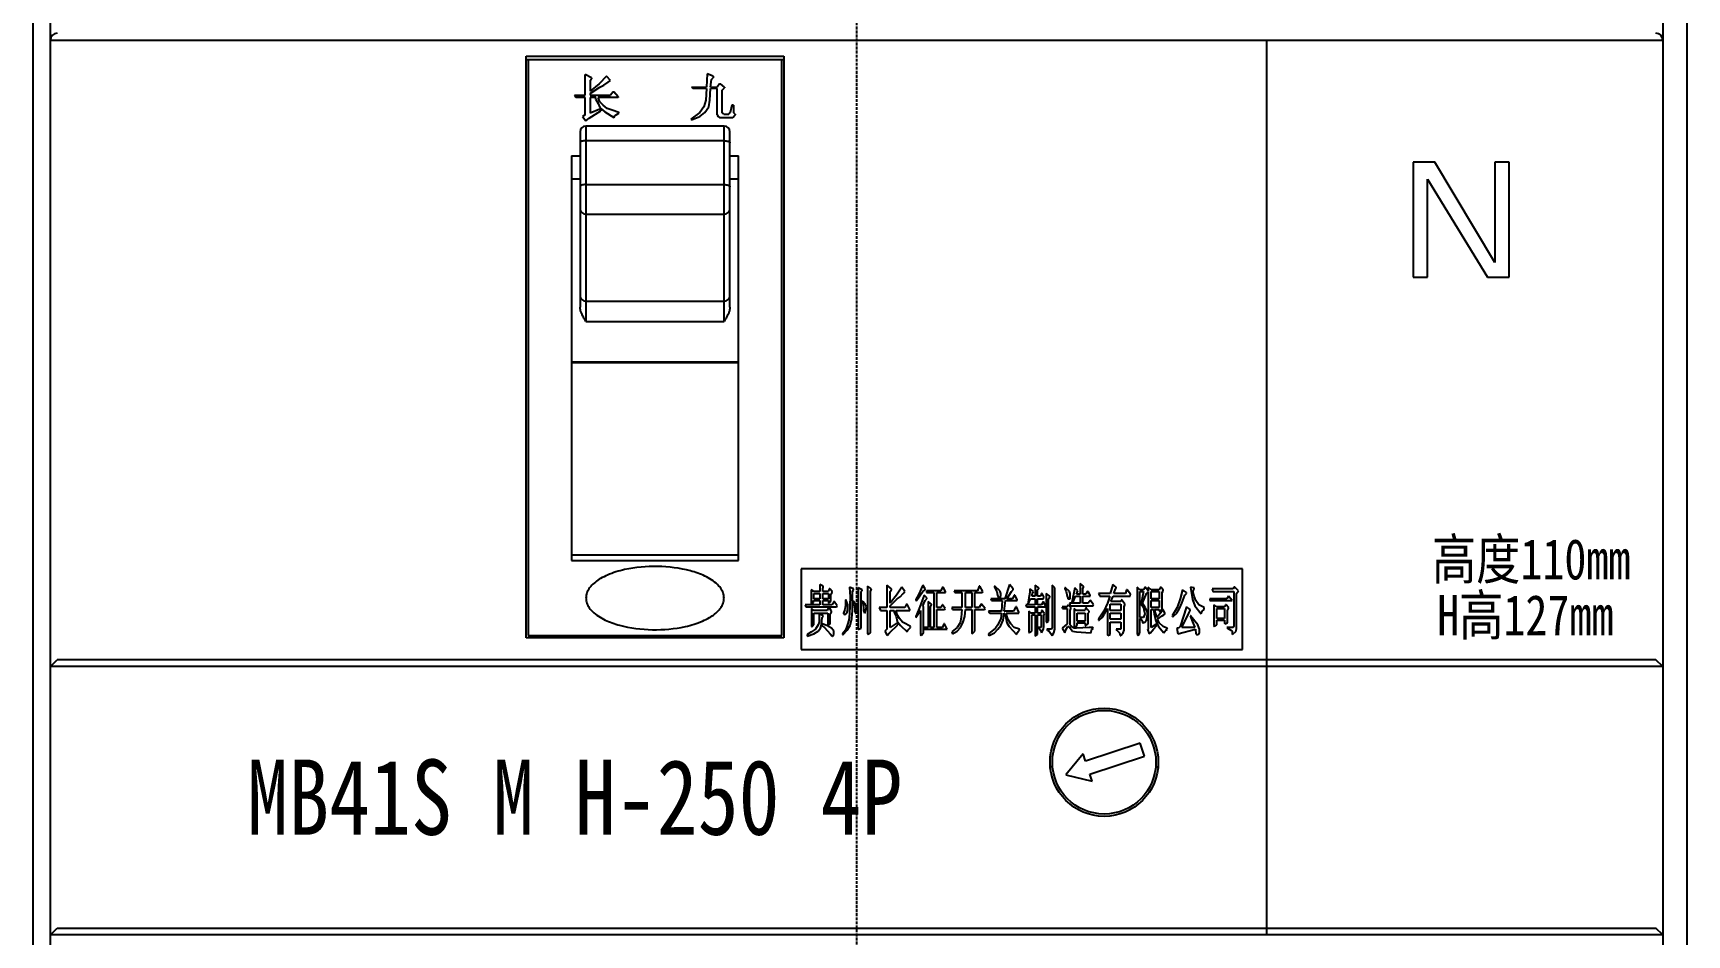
# Model space of a CAD drawing. Extents: x 965004 to 965704, y 79545 to 81545.
# Drawn here: x 965282.4 to 965426, y 81138.1 to 81216.4 of the extents above; entities that cross this region are included whole.
import ezdxf
from ezdxf.enums import TextEntityAlignment as Align

# ---------------------------------------------------------------- set-up
doc = ezdxf.new("R2010")
doc.units = 0
doc.header["$MEASUREMENT"] = 0
doc.linetypes.add('DASH', pattern=[0.35, 0.25, -0.1])
doc.layers.add('LY-JS-BJ', color=7, linetype='Continuous')
doc.styles.add('-宋体', font='', dxfattribs={"width": 0.8})
doc.styles.get('-宋体').set_extended_font_data('SimSun')

# ---------------------------------------------------------------- blocks, each defined once
blk = doc.blocks.new('塑壳MB41S M H-250-4P-2022.6')
at = {"color": 0, "linetype": 'ByBlock', "lineweight": 25}
for p, q in [((0, -77), (0, 77)), ((140, 50.5), (140, 26.7)), ((0, 26.7), (140, 26.7)), ((140, 26.7), (140, -77)), ((41.3, -25.2), (41.3, 25.3)), ((41.3, 25.3), (63.7, 25.3)), ((41.3, 25), (63.7, 25)), ((41.5, 25), (41.5, -25)), ((63.5, -25), (63.5, 25)), ((63.7, 25.3), (63.7, -25.2)), ((46, 18.73), (46, 3.52)), ((46.5, 19.23), (46.5, 17.97)), ((58.5, 19.23), (46.5, 19.23)), ((58.5, 17.97), (58.5, 19.23)), ((59, 3.52), (59, 18.73)), ((46.5, 17.97), (58.5, 17.97)), ((46.5, 17.97), (46.5, 2.27)), ((58.5, 2.27), (58.5, 17.97)), ((45.25, 16.66), (45.25, -18.5)), ((45.25, 16.66), (46, 16.66)), ((59, 16.66), (59.75, 16.66)), ((59.75, -18.5), (59.75, 16.66)), ((118.33, 16.1), (118.33, 6.1)), ((120.21, 16.1), (118.33, 16.1)), ((125.42, 7.38), (120.21, 16.1)), ((126.67, 16.1), (125.42, 16.1)), ((125.42, 16.1), (125.42, 7.38)), ((126.67, 6.1), (126.67, 16.1)), ((45.25, 14.66), (46, 14.66)), ((59, 14.66), (59.75, 14.66)), ((119.58, 14.61), (124.79, 6.1)), ((119.58, 6.1), (119.58, 14.61)), ((46.5, 14.16), (58.5, 14.16)), ((46.5, 11.59), (58.5, 11.59)), ((118.33, 6.1), (119.58, 6.1)), ((124.79, 6.1), (126.67, 6.1)), ((46.5, 4.04), (58.5, 4.04)), ((46.5, 2.27), (58.5, 2.27)), ((45.25, -1.24), (59.75, -1.24)), ((45.25, -1.3), (59.75, -1.3)), ((45.25, -18), (59.75, -18)), ((45.25, -18.5), (59.75, -18.5)), ((103.5, -19.2), (65.2, -19.2)), ((65.2, -19.2), (65.2, -26.2)), ((103.5, -26.2), (103.5, -19.2)), ((66.05, -21.03), (66.05, -22.19)), ((66.3, -21.18), (66.05, -21.03)), ((66.81, -21.18), (66.3, -21.18)), ((66.3, -21.81), (66.3, -21.34)), ((66.3, -21.34), (66.81, -21.34)), ((66.81, -20.56), (66.81, -21.18)), ((67.11, -20.72), (66.81, -20.56)), ((66.81, -21.34), (66.81, -21.81)), ((67.06, -20.95), (67.11, -20.79)), ((67.06, -21.18), (67.06, -20.95)), ((67.57, -21.18), (67.06, -21.18)), ((67.06, -21.34), (67.57, -21.34)), ((67.06, -21.81), (67.06, -21.34)), ((67.11, -20.79), (67.11, -20.72)), ((67.62, -20.95), (67.57, -21.18)), ((67.57, -21.34), (67.57, -21.81)), ((67.67, -20.95), (67.62, -20.95)), ((67.87, -21.18), (67.67, -20.95)), ((67.77, -21.42), (67.87, -21.26)), ((67.77, -22.04), (67.77, -21.42)), ((67.87, -21.26), (67.87, -21.18)), ((69.39, -20.79), (69.44, -21.65)), ((69.74, -20.95), (69.39, -20.79)), ((69.64, -21.18), (69.74, -21.03)), ((69.64, -22.82), (69.64, -21.18)), ((69.74, -21.03), (69.74, -20.95)), ((70.5, -21.03), (70.14, -20.87)), ((70.14, -20.87), (70.14, -24.45)), ((70.4, -21.18), (70.5, -21.11)), ((70.4, -24.37), (70.4, -21.18)), ((70.5, -21.11), (70.5, -21.03)), ((70.95, -20.72), (70.95, -24.84)), ((71.31, -20.95), (70.95, -20.72)), ((71.21, -21.18), (71.26, -21.03)), ((71.21, -24.76), (71.21, -21.18)), ((71.26, -21.03), (71.31, -20.95)), ((72.62, -20.64), (72.62, -22.58)), ((73.03, -20.95), (72.62, -20.64)), ((72.92, -21.18), (73.03, -21.03)), ((72.92, -22.19), (72.92, -21.18)), ((73.48, -21.49), (72.92, -22.19)), ((73.03, -21.03), (73.03, -20.95)), ((73.94, -20.79), (73.48, -21.49)), ((73.78, -21.65), (74.04, -21.34)), ((74.19, -21.18), (73.94, -20.79)), ((74.04, -21.34), (74.19, -21.18)), ((75.4, -21.42), (75.15, -21.88)), ((75.6, -20.95), (75.4, -21.42)), ((75.45, -21.65), (75.76, -21.18)), ((75.76, -20.64), (75.6, -20.95)), ((75.86, -21.49), (75.7, -21.96)), ((75.96, -20.95), (75.76, -20.64)), ((75.76, -21.18), (75.96, -21.03)), ((76.11, -21.73), (75.86, -21.49)), ((75.96, -21.03), (75.96, -20.95)), ((76.06, -21.11), (76.06, -21.26)), ((77.32, -21.11), (76.06, -21.11)), ((76.06, -21.26), (76.72, -21.26)), ((76.72, -21.26), (76.72, -24.29)), ((76.97, -22.58), (76.97, -21.26)), ((76.97, -21.26), (77.73, -21.26)), ((77.47, -20.79), (77.32, -21.11)), ((77.53, -20.79), (77.47, -20.79)), ((77.73, -21.18), (77.53, -20.79)), ((77.73, -21.26), (77.73, -21.18)), ((80.51, -21.11), (78.49, -21.11)), ((78.49, -21.11), (78.54, -21.26)), ((78.54, -21.26), (79.14, -21.26)), ((79.14, -21.26), (79.14, -22.58)), ((79.45, -21.26), (80, -21.26)), ((79.45, -22.58), (79.45, -21.26)), ((80, -21.26), (80, -22.58)), ((80.26, -21.26), (80.91, -21.26)), ((80.26, -22.58), (80.26, -21.26)), ((80.66, -20.72), (80.51, -21.11)), ((80.71, -20.72), (80.66, -20.72)), ((80.96, -21.18), (80.71, -20.72)), ((80.91, -21.26), (80.96, -21.18)), ((82.02, -20.72), (81.97, -20.72)), ((81.97, -20.72), (81.97, -20.79)), ((81.97, -20.79), (82.18, -21.18)), ((82.43, -21.11), (82.02, -20.72)), ((82.18, -21.18), (82.23, -21.49)), ((82.23, -21.49), (82.33, -21.73)), ((82.48, -21.18), (82.43, -21.11)), ((82.53, -21.34), (82.48, -21.18)), ((82.53, -21.57), (82.53, -21.34)), ((83.29, -20.56), (82.88, -21.81)), ((83.04, -21.81), (83.44, -21.18)), ((83.59, -20.95), (83.29, -20.56)), ((83.44, -21.18), (83.59, -21.03)), ((83.69, -21.49), (83.54, -21.81)), ((83.59, -21.03), (83.59, -20.95)), ((83.74, -21.49), (83.69, -21.49)), ((83.95, -21.88), (83.74, -21.49)), ((85.06, -21.26), (84.96, -21.73)), ((85.06, -20.95), (85.06, -21.26)), ((85.36, -21.18), (85.06, -20.95)), ((85.21, -21.57), (85.31, -21.26)), ((85.31, -21.26), (85.36, -21.18)), ((85.51, -20.64), (85.51, -21.57)), ((85.82, -20.87), (85.51, -20.64)), ((85.71, -21.03), (85.82, -20.95)), ((85.71, -21.57), (85.71, -21.03)), ((85.82, -20.95), (85.82, -20.87)), ((86.07, -21.34), (85.97, -21.57)), ((86.12, -21.34), (86.07, -21.34)), ((86.27, -21.65), (86.12, -21.34)), ((86.78, -21.57), (86.47, -21.34)), ((86.47, -21.34), (86.47, -23.83)), ((87.23, -20.87), (86.98, -20.64)), ((86.98, -20.64), (86.98, -24.37)), ((87.23, -24.45), (87.23, -20.87)), ((88.14, -20.87), (88.09, -20.87)), ((88.09, -20.87), (88.09, -20.95)), ((88.09, -20.95), (88.19, -21.18)), ((88.5, -21.18), (88.14, -20.87)), ((88.19, -21.18), (88.29, -21.57)), ((88.55, -21.34), (88.5, -21.18)), ((88.55, -21.81), (88.55, -21.34)), ((88.95, -20.87), (88.7, -22.12)), ((89.2, -21.11), (88.95, -20.87)), ((89.1, -21.42), (89.2, -21.11)), ((89.41, -21.42), (89.1, -21.42)), ((89.71, -20.72), (89.41, -20.48)), ((89.41, -20.48), (89.41, -21.42)), ((89.66, -20.95), (89.71, -20.79)), ((89.66, -21.42), (89.66, -20.95)), ((89.91, -21.42), (89.66, -21.42)), ((89.71, -20.79), (89.71, -20.72)), ((90.06, -21.18), (89.91, -21.42)), ((90.11, -21.18), (90.06, -21.18)), ((90.27, -21.49), (90.11, -21.18)), ((90.27, -21.57), (90.27, -21.49)), ((92.03, -21.34), (91.02, -21.34)), ((91.02, -21.34), (91.12, -21.57)), ((92.24, -20.56), (92.03, -21.34)), ((92.54, -20.79), (92.24, -20.56)), ((92.34, -21.34), (92.49, -20.95)), ((93.35, -21.34), (92.34, -21.34)), ((92.49, -20.95), (92.54, -20.87)), ((92.54, -20.87), (92.54, -20.79)), ((93.45, -21.03), (93.35, -21.34)), ((93.5, -21.03), (93.45, -21.03)), ((93.8, -21.42), (93.5, -21.03)), ((93.75, -21.57), (93.8, -21.42)), ((94.61, -21.03), (94.36, -20.79)), ((94.36, -20.79), (94.36, -24.92)), ((94.92, -21.03), (94.61, -21.03)), ((94.61, -23.44), (94.61, -21.18)), ((94.61, -21.18), (94.92, -21.18)), ((94.92, -21.18), (94.71, -22.19)), ((94.82, -22.19), (95.17, -21.34)), ((95.02, -20.79), (94.92, -21.03)), ((95.07, -20.79), (95.02, -20.79)), ((95.32, -21.11), (95.07, -20.79)), ((95.17, -21.34), (95.32, -21.18)), ((95.57, -21.03), (95.32, -20.79)), ((95.32, -20.79), (95.32, -21.11)), ((95.32, -21.18), (95.32, -24.45)), ((96.28, -21.03), (95.57, -21.03)), ((95.57, -21.81), (95.57, -21.18)), ((95.57, -21.18), (96.28, -21.18)), ((96.38, -20.79), (96.28, -21.03)), ((96.28, -21.18), (96.28, -21.81)), ((96.43, -20.79), (96.38, -20.79)), ((96.63, -21.03), (96.43, -20.79)), ((96.53, -21.26), (96.63, -21.11)), ((96.53, -22.74), (96.53, -21.26)), ((96.63, -21.11), (96.63, -21.03)), ((98.3, -21.03), (98.1, -21.81)), ((98.25, -22.19), (98.51, -21.49)), ((98.66, -21.26), (98.3, -21.03)), ((98.51, -21.49), (98.66, -21.34)), ((98.66, -21.34), (98.66, -21.26)), ((99.31, -20.87), (99.01, -20.79)), ((99.01, -20.79), (99.16, -21.88)), ((99.21, -21.11), (99.31, -20.95)), ((99.31, -21.57), (99.21, -21.11)), ((99.31, -20.95), (99.31, -20.87)), ((102.7, -20.95), (100.88, -20.95)), ((100.88, -20.95), (100.93, -21.18)), ((100.93, -21.18), (102.75, -21.18)), ((102.8, -20.79), (102.7, -20.95)), ((102.75, -21.18), (102.75, -24.22)), ((102.85, -20.79), (102.8, -20.79)), ((103.16, -21.11), (102.85, -20.79)), ((103, -21.34), (103.16, -21.11)), ((103, -24.37), (103, -21.34)), ((65.54, -22.35), (65.59, -22.51)), ((66.81, -22.35), (65.54, -22.35)), ((65.59, -22.51), (68.27, -22.51)), ((66.05, -22.19), (66.1, -22.27)), ((66.1, -22.27), (66.25, -22.12)), ((66.1, -22.66), (66.1, -24.22)), ((66.3, -22.82), (66.1, -22.66)), ((66.25, -21.96), (66.81, -21.96)), ((66.25, -22.12), (66.25, -21.96)), ((66.81, -21.81), (66.3, -21.81)), ((67.46, -22.82), (66.3, -22.82)), ((66.81, -21.96), (66.81, -22.35)), ((67.57, -21.81), (67.06, -21.81)), ((67.06, -22.35), (67.06, -21.96)), ((67.06, -21.96), (67.57, -21.96)), ((67.87, -22.35), (67.06, -22.35)), ((67.57, -22.58), (67.46, -22.82)), ((67.57, -21.96), (67.57, -22.19)), ((67.57, -22.19), (67.77, -22.04)), ((67.62, -22.58), (67.57, -22.58)), ((67.82, -22.89), (67.62, -22.58)), ((67.72, -23.13), (67.82, -22.97)), ((67.82, -22.97), (67.82, -22.89)), ((68.02, -22.04), (67.87, -22.35)), ((68.07, -22.04), (68.02, -22.04)), ((68.32, -22.43), (68.07, -22.04)), ((68.27, -22.51), (68.32, -22.43)), ((68.98, -22.74), (68.88, -23.05)), ((69.03, -22.43), (68.98, -22.74)), ((69.08, -21.88), (69.03, -21.96)), ((69.03, -21.96), (69.03, -22.43)), ((69.23, -22.35), (69.08, -21.88)), ((69.08, -23.13), (69.18, -22.97)), ((69.18, -22.97), (69.23, -22.66)), ((69.23, -22.66), (69.23, -22.35)), ((69.44, -21.65), (69.39, -23.13)), ((69.59, -23.52), (69.64, -22.82)), ((69.74, -22.04), (69.74, -22.12)), ((69.79, -22.04), (69.74, -22.04)), ((69.74, -22.12), (69.79, -22.35)), ((70.04, -22.58), (69.79, -22.04)), ((69.79, -22.35), (69.84, -22.66)), ((69.84, -22.66), (69.84, -22.89)), ((69.84, -22.89), (69.89, -23.05)), ((69.94, -23.05), (70.04, -22.89)), ((70.09, -22.74), (70.04, -22.58)), ((70.04, -22.89), (70.09, -22.74)), ((70.5, -22.04), (70.5, -22.12)), ((70.55, -22.04), (70.5, -22.04)), ((70.5, -22.12), (70.55, -22.19)), ((70.75, -22.27), (70.55, -22.04)), ((70.55, -22.19), (70.6, -22.58)), ((70.6, -22.58), (70.6, -22.82)), ((70.6, -22.82), (70.65, -22.97)), ((70.65, -22.97), (70.7, -23.05)), ((70.7, -23.05), (70.75, -22.97)), ((70.85, -22.51), (70.75, -22.27)), ((70.75, -22.97), (70.85, -22.51)), ((71.96, -22.58), (72.07, -22.82)), ((72.62, -22.58), (71.96, -22.58)), ((72.07, -22.82), (72.62, -22.82)), ((72.62, -22.82), (72.62, -24.45)), ((72.92, -22.43), (73.53, -21.81)), ((72.92, -22.58), (72.92, -22.43)), ((74.19, -22.58), (72.92, -22.58)), ((72.92, -22.82), (73.28, -22.82)), ((72.92, -24.29), (72.92, -22.82)), ((73.28, -22.82), (73.28, -22.97)), ((73.28, -22.97), (73.43, -23.36)), ((73.43, -22.82), (74.64, -22.82)), ((73.53, -23.21), (73.43, -22.82)), ((73.53, -21.81), (73.78, -21.65)), ((74.34, -22.27), (74.19, -22.58)), ((74.39, -22.27), (74.34, -22.27)), ((74.64, -22.74), (74.39, -22.27)), ((74.64, -22.82), (74.64, -22.74)), ((75.15, -21.88), (75.15, -21.96)), ((75.15, -21.96), (75.2, -21.96)), ((75.45, -22.66), (75.15, -23.36)), ((75.15, -23.44), (75.55, -22.82)), ((75.2, -21.96), (75.45, -21.65)), ((75.7, -21.96), (75.45, -22.66)), ((75.55, -22.82), (75.55, -24.92)), ((75.76, -22.43), (75.96, -21.96)), ((75.81, -22.51), (75.76, -22.43)), ((75.81, -24.76), (75.81, -22.51)), ((75.96, -21.96), (76.11, -21.81)), ((76.11, -21.81), (76.11, -21.73)), ((76.21, -22.04), (76.21, -24.29)), ((76.51, -22.27), (76.21, -22.04)), ((76.41, -22.51), (76.51, -22.35)), ((76.41, -24.29), (76.41, -22.51)), ((76.51, -22.35), (76.51, -22.27)), ((77.32, -22.58), (76.97, -22.58)), ((76.97, -22.74), (77.63, -22.74)), ((76.97, -24.29), (76.97, -22.74)), ((77.42, -22.35), (77.32, -22.58)), ((77.47, -22.35), (77.42, -22.35)), ((77.68, -22.66), (77.47, -22.35)), ((77.63, -22.74), (77.68, -22.66)), ((79.14, -22.58), (78.28, -22.58)), ((78.28, -22.58), (78.33, -22.74)), ((78.33, -22.74), (79.14, -22.74)), ((79.14, -22.74), (79.09, -23.44)), ((79.4, -23.36), (79.45, -22.74)), ((80, -22.58), (79.45, -22.58)), ((79.45, -22.74), (80, -22.74)), ((80, -22.74), (80, -24.76)), ((80.66, -22.58), (80.26, -22.58)), ((80.26, -22.74), (81.11, -22.74)), ((80.26, -24.61), (80.26, -22.74)), ((80.81, -22.27), (80.66, -22.58)), ((80.86, -22.27), (80.81, -22.27)), ((81.17, -22.66), (80.86, -22.27)), ((81.11, -22.74), (81.17, -22.66)), ((81.47, -22.89), (81.57, -23.05)), ((82.58, -22.89), (81.47, -22.89)), ((81.67, -21.81), (81.72, -21.96)), ((82.88, -21.81), (81.67, -21.81)), ((81.72, -21.96), (82.63, -21.96)), ((82.33, -21.73), (82.43, -21.73)), ((82.43, -21.73), (82.53, -21.57)), ((82.63, -21.96), (82.58, -22.89)), ((82.83, -22.89), (82.93, -21.96)), ((83.64, -22.89), (82.83, -22.89)), ((82.93, -21.96), (83.95, -21.96)), ((83.54, -21.81), (83.04, -21.81)), ((83.84, -22.51), (83.64, -22.89)), ((83.9, -22.51), (83.84, -22.51)), ((84.1, -22.97), (83.9, -22.51)), ((83.95, -21.96), (83.95, -21.88)), ((84.1, -23.05), (84.1, -22.97)), ((85.51, -22.35), (84.7, -22.35)), ((84.7, -22.35), (84.75, -22.51)), ((84.75, -22.51), (85.51, -22.51)), ((84.96, -21.73), (84.86, -22.27)), ((84.86, -22.27), (84.91, -22.27)), ((84.91, -22.27), (85.11, -21.81)), ((84.96, -22.89), (84.96, -24.68)), ((85.16, -23.05), (84.96, -22.89)), ((85.11, -21.81), (85.51, -21.81)), ((85.51, -21.57), (85.21, -21.57)), ((85.51, -21.81), (85.51, -22.35)), ((85.51, -22.51), (85.51, -23.05)), ((85.97, -21.57), (85.71, -21.57)), ((85.71, -22.35), (85.71, -21.81)), ((85.71, -21.81), (86.22, -21.81)), ((86.07, -22.35), (85.71, -22.35)), ((85.71, -22.51), (86.37, -22.51)), ((85.71, -23.05), (85.71, -22.51)), ((86.07, -22.82), (86.02, -23.05)), ((86.22, -22.04), (86.07, -22.35)), ((86.12, -22.82), (86.07, -22.82)), ((86.32, -23.13), (86.12, -22.82)), ((86.22, -21.81), (86.27, -21.65)), ((86.42, -22.43), (86.22, -22.04)), ((86.37, -22.51), (86.42, -22.43)), ((86.68, -21.81), (86.78, -21.65)), ((86.68, -23.75), (86.68, -21.81)), ((86.78, -21.65), (86.78, -21.57)), ((88.29, -22.51), (87.84, -22.51)), ((87.84, -22.51), (87.89, -22.66)), ((87.89, -22.66), (88.29, -22.66)), ((88.29, -21.57), (88.34, -21.73)), ((88.39, -22.35), (88.29, -22.51)), ((88.29, -22.66), (88.29, -23.98)), ((88.34, -21.73), (88.34, -21.81)), ((88.34, -21.81), (88.55, -21.81)), ((88.6, -22.58), (88.39, -22.35)), ((89.41, -22.19), (88.5, -22.19)), ((88.5, -22.19), (88.55, -22.43)), ((88.55, -22.43), (90.52, -22.43)), ((88.55, -22.82), (88.6, -22.66)), ((88.55, -24.06), (88.55, -22.82)), ((88.6, -22.66), (88.6, -22.58)), ((88.7, -22.12), (88.77, -22.15)), ((88.77, -22.15), (89, -21.57)), ((89.1, -22.82), (88.9, -22.66)), ((88.9, -22.66), (88.9, -24.22)), ((89, -21.57), (89.41, -21.57)), ((89.86, -22.82), (89.1, -22.82)), ((89.41, -21.57), (89.41, -22.19)), ((89.66, -22.19), (89.66, -21.57)), ((89.66, -21.57), (90.27, -21.57)), ((90.11, -22.19), (89.66, -22.19)), ((89.91, -22.58), (89.86, -22.82)), ((89.96, -22.66), (89.91, -22.58)), ((90.21, -22.89), (89.96, -22.66)), ((90.27, -21.96), (90.11, -22.19)), ((90.11, -23.05), (90.21, -22.97)), ((90.21, -22.97), (90.21, -22.89)), ((90.32, -21.96), (90.27, -21.96)), ((90.57, -22.35), (90.32, -21.96)), ((90.52, -22.43), (90.57, -22.35)), ((91.48, -22.89), (91.02, -23.59)), ((91.12, -21.57), (91.98, -21.57)), ((91.78, -22.19), (91.48, -22.89)), ((91.53, -23.13), (91.78, -22.66)), ((91.98, -21.57), (91.78, -22.19)), ((91.78, -22.66), (91.78, -24.92)), ((92.03, -22.82), (92.03, -22.27)), ((92.03, -22.27), (92.94, -22.27)), ((92.94, -22.82), (92.03, -22.82)), ((92.09, -22.04), (92.29, -21.57)), ((92.94, -22.04), (92.09, -22.04)), ((92.29, -21.57), (93.75, -21.57)), ((93.05, -21.88), (92.94, -22.04)), ((92.94, -22.27), (92.94, -22.82)), ((93.05, -21.96), (93.05, -21.88)), ((93.3, -22.27), (93.05, -21.96)), ((93.25, -22.51), (93.3, -22.35)), ((93.25, -24.53), (93.25, -22.51)), ((93.3, -22.35), (93.3, -22.27)), ((94.71, -22.19), (94.71, -22.27)), ((94.71, -22.27), (94.92, -22.58)), ((95.07, -22.58), (94.82, -22.19)), ((94.92, -22.58), (94.97, -22.89)), ((94.97, -22.89), (95.02, -23.13)), ((95.22, -22.89), (95.07, -22.58)), ((95.27, -23.13), (95.22, -22.89)), ((96.28, -21.81), (95.57, -21.81)), ((95.57, -22.58), (95.57, -21.96)), ((95.57, -21.96), (96.28, -21.96)), ((96.28, -22.58), (95.57, -22.58)), ((95.57, -24.29), (95.57, -22.74)), ((95.57, -22.74), (95.78, -22.74)), ((95.78, -22.74), (95.83, -23.13)), ((95.98, -23.13), (95.88, -22.74)), ((95.88, -22.74), (96.28, -22.74)), ((96.53, -22.89), (96.08, -23.44)), ((96.28, -21.96), (96.28, -22.58)), ((96.28, -22.74), (96.28, -22.89)), ((96.28, -22.89), (96.33, -22.89)), ((96.33, -22.89), (96.53, -22.74)), ((96.58, -22.74), (96.53, -22.89)), ((96.63, -22.74), (96.58, -22.74)), ((96.79, -23.13), (96.63, -22.74)), ((97.85, -22.58), (97.39, -23.28)), ((97.8, -23.05), (98.05, -22.66)), ((98.1, -21.81), (97.85, -22.58)), ((98.05, -22.66), (98.25, -22.19)), ((98.66, -22.51), (98.1, -24.22)), ((98.96, -22.74), (98.66, -22.51)), ((98.86, -23.05), (98.96, -22.82)), ((98.96, -22.82), (98.96, -22.74)), ((99.16, -21.88), (99.37, -22.43)), ((99.47, -21.96), (99.31, -21.57)), ((99.37, -22.43), (99.92, -23.13)), ((99.72, -22.35), (99.47, -21.96)), ((100.17, -22.58), (99.72, -22.35)), ((99.92, -23.13), (100.02, -22.89)), ((100.02, -22.89), (100.17, -22.74)), ((100.17, -22.74), (100.17, -22.58)), ((102.15, -21.81), (100.68, -21.81)), ((100.68, -21.81), (100.68, -21.96)), ((100.68, -21.96), (102.6, -21.96)), ((101.29, -22.51), (101.03, -22.35)), ((101.03, -22.35), (101.03, -24.14)), ((101.94, -22.51), (101.29, -22.51)), ((101.29, -23.52), (101.29, -22.66)), ((101.29, -22.66), (101.94, -22.66)), ((102.04, -22.35), (101.94, -22.51)), ((101.94, -22.66), (101.94, -23.52)), ((102.1, -22.35), (102.04, -22.35)), ((102.3, -22.58), (102.1, -22.35)), ((102.3, -21.57), (102.15, -21.81)), ((102.2, -22.82), (102.3, -22.66)), ((102.2, -23.91), (102.2, -22.82)), ((102.6, -21.96), (102.3, -21.57)), ((102.3, -22.66), (102.3, -22.58)), ((66.1, -24.22), (66.15, -24.22)), ((66.15, -24.22), (66.3, -24.06)), ((66.3, -23.05), (67.52, -23.05)), ((66.3, -24.06), (66.3, -23.05)), ((66.66, -24.06), (66.45, -24.45)), ((66.76, -23.83), (66.66, -24.06)), ((66.66, -24.61), (66.86, -24.37)), ((66.76, -23.13), (66.76, -23.83)), ((67.11, -23.28), (66.76, -23.13)), ((66.86, -24.37), (66.96, -24.06)), ((66.96, -24.06), (67.01, -23.44)), ((67.01, -23.98), (66.96, -24.14)), ((66.96, -24.14), (67.21, -24.29)), ((67.01, -23.44), (67.11, -23.36)), ((67.41, -24.14), (67.01, -23.98)), ((67.11, -23.36), (67.11, -23.28)), ((67.21, -24.29), (67.72, -24.84)), ((67.82, -24.37), (67.41, -24.14)), ((67.52, -23.05), (67.52, -24.06)), ((67.52, -24.06), (67.72, -23.98)), ((67.72, -23.98), (67.72, -23.13)), ((67.97, -24.53), (67.82, -24.37)), ((68.88, -23.05), (68.88, -23.13)), ((68.88, -23.13), (68.93, -23.13)), ((68.93, -23.13), (68.98, -23.21)), ((68.98, -23.21), (69.08, -23.13)), ((69.18, -24.14), (69.03, -24.53)), ((69.33, -23.67), (69.18, -24.14)), ((69.18, -24.53), (69.44, -24.14)), ((69.39, -23.13), (69.33, -23.67)), ((69.44, -24.14), (69.59, -23.52)), ((69.89, -23.05), (69.94, -23.05)), ((70.19, -24.45), (70.4, -24.37)), ((72.87, -24.76), (73.58, -24.06)), ((73.53, -23.91), (72.92, -24.29)), ((73.43, -23.36), (73.53, -23.75)), ((73.73, -23.52), (73.53, -23.21)), ((73.53, -23.75), (73.58, -23.83)), ((73.58, -23.91), (73.53, -23.91)), ((73.58, -23.83), (73.83, -24.14)), ((73.58, -24.06), (73.58, -23.91)), ((73.99, -23.83), (73.73, -23.52)), ((73.83, -24.14), (74.39, -24.68)), ((74.29, -23.98), (73.99, -23.83)), ((74.69, -24.22), (74.29, -23.98)), ((74.54, -24.45), (74.69, -24.29)), ((74.69, -24.29), (74.69, -24.22)), ((75.15, -23.36), (75.15, -23.44)), ((75.84, -24.29), (75.86, -24.45)), ((76.21, -24.29), (75.84, -24.29)), ((76.72, -24.29), (76.41, -24.29)), ((77.47, -24.29), (76.97, -24.29)), ((77.58, -23.98), (77.47, -24.29)), ((77.63, -23.98), (77.58, -23.98)), ((77.88, -24.45), (77.63, -23.98)), ((78.74, -24.29), (78.28, -24.68)), ((78.99, -23.91), (78.74, -24.29)), ((78.74, -24.61), (79.04, -24.29)), ((79.09, -23.44), (78.99, -23.91)), ((79.04, -24.29), (79.24, -23.91)), ((79.24, -23.91), (79.4, -23.36)), ((82.07, -24.37), (81.47, -24.84)), ((81.57, -23.05), (82.58, -23.05)), ((82.28, -24.06), (82.07, -24.37)), ((82.53, -23.52), (82.28, -24.06)), ((82.28, -24.45), (82.53, -24.14)), ((82.58, -23.05), (82.53, -23.52)), ((82.53, -24.14), (82.73, -23.67)), ((82.73, -23.67), (82.83, -23.05)), ((82.83, -23.05), (82.88, -23.05)), ((82.88, -23.05), (82.99, -23.59)), ((82.99, -23.05), (84.1, -23.05)), ((83.14, -23.59), (82.99, -23.05)), ((82.99, -23.59), (83.04, -23.91)), ((83.04, -23.91), (83.24, -24.22)), ((83.39, -23.98), (83.14, -23.59)), ((83.24, -24.22), (83.9, -24.92)), ((83.69, -24.29), (83.39, -23.98)), ((84.15, -24.45), (83.69, -24.29)), ((85.51, -23.05), (85.16, -23.05)), ((85.21, -23.21), (85.51, -23.21)), ((85.21, -24.61), (85.21, -23.21)), ((85.51, -23.21), (85.51, -25.07)), ((86.02, -23.05), (85.71, -23.05)), ((85.71, -23.21), (86.02, -23.21)), ((85.71, -24.92), (85.71, -23.21)), ((86.02, -24.29), (85.77, -24.29)), ((85.77, -24.29), (85.82, -24.37)), ((85.82, -24.37), (85.97, -24.53)), ((86.02, -23.21), (86.02, -24.29)), ((86.22, -24.45), (86.27, -24.22)), ((86.27, -23.21), (86.32, -23.13)), ((86.27, -24.22), (86.27, -23.21)), ((86.47, -23.83), (86.52, -23.83)), ((86.52, -23.83), (86.68, -23.75)), ((86.98, -24.37), (86.93, -24.45)), ((88.29, -23.98), (87.84, -24.37)), ((87.84, -24.37), (88.09, -24.76)), ((88.19, -24.45), (88.34, -24.22)), ((88.34, -24.22), (88.45, -24.22)), ((88.45, -24.22), (88.55, -24.37)), ((88.7, -24.22), (88.55, -24.06)), ((88.55, -24.37), (88.75, -24.61)), ((88.9, -24.37), (88.7, -24.22)), ((88.9, -24.22), (88.95, -24.29)), ((89.1, -24.37), (88.9, -24.37)), ((88.95, -24.29), (89.15, -24.14)), ((90.21, -24.29), (89.1, -24.37)), ((89.15, -23.75), (89.15, -23.05)), ((89.15, -23.05), (89.86, -23.05)), ((89.86, -23.75), (89.15, -23.75)), ((89.15, -24.14), (89.15, -23.91)), ((89.15, -23.91), (89.86, -23.91)), ((89.86, -23.05), (89.86, -23.75)), ((89.86, -23.91), (89.86, -24.14)), ((89.86, -24.14), (89.91, -24.14)), ((89.91, -24.14), (90.11, -23.98)), ((90.11, -23.98), (90.11, -23.05)), ((90.52, -24.29), (90.21, -24.29)), ((90.42, -24.45), (90.57, -24.37)), ((90.57, -24.37), (90.52, -24.29)), ((91.02, -23.59), (91.02, -23.67)), ((91.02, -23.67), (91.07, -23.67)), ((91.07, -23.67), (91.33, -23.44)), ((91.33, -23.44), (91.53, -23.13)), ((92.03, -23.59), (92.03, -23.05)), ((92.03, -23.05), (92.94, -23.05)), ((92.94, -23.59), (92.03, -23.59)), ((92.03, -24.92), (92.03, -23.83)), ((92.03, -23.83), (92.94, -23.83)), ((92.94, -23.05), (92.94, -23.59)), ((92.94, -23.83), (92.94, -24.45)), ((94.92, -23.44), (94.61, -23.44)), ((94.61, -24.76), (94.61, -23.52)), ((94.61, -23.52), (94.71, -23.59)), ((94.71, -23.59), (94.82, -23.75)), ((94.82, -23.75), (94.82, -23.91)), ((94.82, -23.91), (94.87, -23.91)), ((94.87, -23.91), (95.02, -23.83)), ((95.02, -23.13), (94.92, -23.44)), ((95.02, -23.83), (95.17, -23.67)), ((95.17, -23.67), (95.22, -23.36)), ((95.22, -23.36), (95.27, -23.13)), ((96.08, -23.98), (95.57, -24.29)), ((95.78, -24.45), (96.08, -24.14)), ((95.83, -23.13), (95.98, -23.75)), ((96.08, -23.44), (95.98, -23.13)), ((95.98, -23.75), (96.23, -24.22)), ((96.08, -24.14), (96.08, -23.98)), ((96.13, -23.59), (96.53, -23.28)), ((96.28, -23.91), (96.13, -23.59)), ((96.23, -24.22), (96.69, -24.76)), ((96.63, -24.22), (96.28, -23.91)), ((96.53, -23.28), (96.69, -23.21)), ((96.94, -24.37), (96.63, -24.22)), ((96.69, -23.21), (96.79, -23.13)), ((96.99, -24.45), (96.94, -24.37)), ((97.39, -23.28), (97.44, -23.36)), ((97.44, -23.36), (97.49, -23.36)), ((97.49, -23.36), (97.8, -23.05)), ((97.95, -24.37), (97.8, -24.37)), ((97.8, -24.37), (97.9, -24.84)), ((98.1, -24.22), (97.95, -24.37)), ((98.25, -24.29), (98.86, -23.05)), ((99.37, -24.29), (98.25, -24.29)), ((99.01, -23.28), (98.96, -23.28)), ((98.96, -23.28), (99.01, -23.36)), ((99.62, -24.06), (99.01, -23.28)), ((99.01, -23.36), (99.11, -23.67)), ((99.11, -23.67), (99.37, -24.29)), ((99.72, -24.29), (99.62, -24.06)), ((99.77, -24.45), (99.72, -24.29)), ((101.03, -24.14), (101.08, -24.22)), ((101.08, -24.22), (101.29, -24.06)), ((101.94, -23.52), (101.29, -23.52)), ((101.29, -24.06), (101.29, -23.67)), ((101.29, -23.67), (101.94, -23.67)), ((101.94, -23.67), (101.94, -23.91)), ((101.94, -23.91), (101.99, -23.98)), ((101.99, -23.98), (102.2, -23.91)), ((102.7, -24.29), (102.15, -24.29)), ((102.15, -24.29), (102.2, -24.37)), ((102.2, -24.37), (102.5, -24.53)), ((102.75, -24.22), (102.7, -24.29)), ((102.95, -24.61), (103, -24.37)), ((63.7, -25.2), (41.3, -25.2)), ((41.5, -25), (63.5, -25)), ((66.1, -24.68), (65.7, -24.92)), ((65.7, -25.07), (66.3, -24.84)), ((65.7, -24.92), (65.7, -25.07)), ((66.45, -24.45), (66.1, -24.68)), ((66.3, -24.84), (66.66, -24.61)), ((67.72, -24.84), (67.87, -25.07)), ((67.87, -25.07), (67.92, -25.07)), ((67.92, -25.07), (68.02, -24.92)), ((68.02, -24.61), (67.97, -24.53)), ((68.02, -24.92), (68.02, -24.61)), ((69.03, -24.53), (68.78, -24.84)), ((68.78, -24.84), (68.78, -24.92)), ((68.78, -24.92), (68.83, -24.92)), ((68.83, -24.92), (69.18, -24.53)), ((70.14, -24.45), (70.19, -24.45)), ((70.95, -24.84), (71, -24.92)), ((71, -24.92), (71.21, -24.76)), ((72.62, -24.45), (72.47, -24.61)), ((72.47, -24.61), (72.67, -24.99)), ((72.67, -24.99), (72.87, -24.76)), ((74.39, -24.68), (74.44, -24.53)), ((74.44, -24.53), (74.54, -24.45)), ((75.55, -24.92), (75.6, -24.99)), ((75.6, -24.99), (75.81, -24.76)), ((75.86, -24.45), (77.88, -24.45)), ((78.28, -24.68), (78.33, -24.84)), ((78.33, -24.84), (78.74, -24.61)), ((80, -24.76), (80.05, -24.84)), ((80.05, -24.84), (80.26, -24.61)), ((81.47, -24.84), (81.47, -24.92)), ((81.47, -24.92), (81.52, -24.99)), ((81.52, -24.99), (81.97, -24.76)), ((81.97, -24.76), (82.28, -24.45)), ((83.9, -24.92), (83.95, -24.76)), ((83.95, -24.76), (84.05, -24.61)), ((84.05, -24.61), (84.15, -24.53)), ((84.15, -24.53), (84.15, -24.45)), ((84.96, -24.68), (85.01, -24.76)), ((85.01, -24.76), (85.21, -24.61)), ((85.51, -25.07), (85.71, -24.92)), ((85.97, -24.53), (86.07, -24.76)), ((86.07, -24.76), (86.22, -24.45)), ((86.93, -24.45), (86.52, -24.45)), ((86.52, -24.45), (86.57, -24.53)), ((86.57, -24.53), (86.73, -24.61)), ((86.73, -24.61), (86.98, -24.99)), ((86.98, -24.99), (87.13, -24.76)), ((87.13, -24.76), (87.23, -24.45)), ((88.09, -24.76), (88.19, -24.45)), ((88.75, -24.61), (89.1, -24.68)), ((89.1, -24.68), (90.32, -24.76)), ((90.32, -24.76), (90.37, -24.68)), ((90.37, -24.68), (90.42, -24.45)), ((91.78, -24.92), (91.83, -24.99)), ((91.83, -24.99), (92.03, -24.92)), ((92.54, -24.45), (92.59, -24.53)), ((92.94, -24.45), (92.54, -24.45)), ((92.59, -24.53), (92.74, -24.68)), ((92.74, -24.68), (92.84, -24.76)), ((92.84, -24.76), (92.89, -24.99)), ((92.89, -24.99), (92.94, -24.99)), ((92.94, -24.99), (93.15, -24.76)), ((93.15, -24.76), (93.25, -24.53)), ((94.36, -24.92), (94.46, -24.99)), ((94.46, -24.99), (94.61, -24.76)), ((95.32, -24.45), (95.27, -24.45)), ((95.27, -24.45), (95.42, -24.84)), ((95.42, -24.84), (95.52, -24.76)), ((95.52, -24.76), (95.78, -24.45)), ((96.69, -24.76), (96.84, -24.53)), ((96.84, -24.53), (96.99, -24.45)), ((97.9, -24.84), (99.42, -24.45)), ((99.42, -24.45), (99.47, -24.84)), ((99.47, -24.84), (99.52, -24.92)), ((99.52, -24.92), (99.67, -24.92)), ((99.67, -24.92), (99.77, -24.76)), ((99.77, -24.76), (99.77, -24.45)), ((102.5, -24.53), (102.6, -24.61)), ((102.6, -24.61), (102.6, -24.84)), ((102.6, -24.84), (102.65, -24.92)), ((102.65, -24.92), (102.95, -24.61)), ((0, -27.7), (0.6, -27.1)), ((139.4, -27.1), (0.6, -27.1)), ((65.2, -26.2), (103.5, -26.2)), ((140, -27.7), (139.4, -27.1)), ((140, -27.7), (0, -27.7)), ((94.64, -34.34), (89.89, -35.9)), ((95.01, -35.48), (94.64, -34.34)), ((89.68, -35.28), (88.17, -37.09)), ((89.89, -35.9), (89.68, -35.28)), ((90.26, -37.04), (95.01, -35.48)), ((87.02, -36.39), (86.82, -36.41)), ((88.17, -37.09), (90.47, -37.66)), ((90.47, -37.66), (90.26, -37.04)), ((95.98, -36.39), (96.18, -36.41)), ((0, -51), (0.6, -50.4)), ((140, -51), (0, -51)), ((0.6, -50.4), (139.4, -50.4)), ((140, -51), (139.4, -50.4))]:
    blk.add_line(p, q, dxfattribs=at)
at = {"color": 0}
blk.add_line((105.6, 26.7), (105.6, -51), dxfattribs=at)
at = {"color": 0, "linetype": 'ByBlock', "lineweight": -2}
for p, q in [((47, 23.41), (46.43, 23.7)), ((46.43, 21.91), (46.43, 23.7)), ((46.86, 23.2), (47, 23.34)), ((46.86, 23.2), (46.86, 22.27)), ((47, 23.41), (47, 23.34)), ((48.29, 23.55), (47.64, 22.91)), ((48.07, 22.77), (48.43, 23.05)), ((48.64, 23.2), (48.29, 23.55)), ((48.43, 23.05), (48.64, 23.2)), ((57.04, 23.77), (56.97, 22.62)), ((57.54, 23.55), (57.04, 23.77)), ((57.32, 22.62), (57.4, 23.27)), ((57.4, 23.27), (57.54, 23.41)), ((57.54, 23.55), (57.54, 23.41)), ((45.5, 21.91), (45.64, 21.7)), ((45.5, 21.91), (46.43, 21.91)), ((46.43, 21.7), (45.64, 21.7)), ((46.43, 20.2), (46.43, 21.7)), ((47.64, 22.91), (46.86, 22.27)), ((46.86, 22.05), (47.71, 22.62)), ((46.86, 22.05), (46.86, 21.91)), ((46.86, 21.91), (48.64, 21.91)), ((47.36, 21.7), (46.86, 21.7)), ((46.86, 21.7), (46.86, 20.34)), ((47.36, 21.55), (47.36, 21.7)), ((47.36, 21.55), (47.57, 21.2)), ((49.29, 21.7), (47.57, 21.7)), ((47.71, 21.34), (47.57, 21.7)), ((47.71, 22.62), (48.07, 22.77)), ((48.86, 22.2), (48.64, 21.91)), ((48.86, 22.2), (48.93, 22.2)), ((49.29, 21.77), (48.93, 22.2)), ((49.29, 21.77), (49.29, 21.7)), ((55.68, 22.62), (55.82, 22.48)), ((55.68, 22.62), (56.97, 22.62)), ((56.97, 22.48), (55.82, 22.48)), ((56.97, 22.48), (56.9, 21.48)), ((57.25, 21.48), (57.32, 22.48)), ((57.32, 22.62), (57.9, 22.62)), ((57.9, 22.48), (57.32, 22.48)), ((58.11, 22.91), (57.9, 22.62)), ((57.9, 20.2), (57.9, 22.48)), ((58.11, 22.91), (58.18, 22.91)), ((58.54, 22.62), (58.18, 22.91)), ((58.32, 22.34), (58.54, 22.55)), ((58.32, 20.34), (58.32, 22.34)), ((58.54, 22.62), (58.54, 22.55)), ((46.43, 20.2), (46.21, 20.05)), ((46.79, 19.91), (47.79, 20.55)), ((47.71, 20.7), (46.86, 20.34)), ((47.57, 21.2), (47.71, 20.84)), ((48, 21.05), (47.71, 21.34)), ((47.71, 20.84), (47.79, 20.77)), ((47.71, 20.7), (47.79, 20.7)), ((47.79, 20.77), (48.14, 20.48)), ((47.79, 20.7), (47.79, 20.55)), ((48.36, 20.77), (48, 21.05)), ((48.14, 20.48), (48.93, 19.98)), ((48.79, 20.62), (48.36, 20.77)), ((49.36, 20.41), (48.79, 20.62)), ((48.93, 19.98), (49, 20.12)), ((49, 20.12), (49.14, 20.2)), ((49.14, 20.2), (49.36, 20.34)), ((49.36, 20.41), (49.36, 20.34)), ((56.4, 20.41), (55.61, 19.84)), ((56.75, 20.91), (56.4, 20.41)), ((56.4, 20.05), (56.82, 20.41)), ((56.9, 21.48), (56.75, 20.91)), ((56.82, 20.41), (57.18, 20.91)), ((57.18, 20.91), (57.25, 21.48)), ((57.9, 20.2), (57.97, 20.05)), ((58.32, 20.34), (58.4, 20.34)), ((58.47, 20.27), (58.4, 20.34)), ((58.47, 20.27), (58.9, 20.27)), ((59.04, 20.41), (58.9, 20.27)), ((59.18, 21.05), (59.04, 20.41)), ((59.32, 21.05), (59.18, 21.05)), ((59.25, 19.98), (59.47, 20.2)), ((59.32, 21.05), (59.32, 20.41)), ((59.47, 20.27), (59.32, 20.41)), ((59.47, 20.27), (59.47, 20.2)), ((46.21, 20.05), (46.5, 19.7)), ((46.5, 19.7), (46.79, 19.91)), ((55.61, 19.84), (55.68, 19.77)), ((55.68, 19.77), (56.4, 20.05)), ((57.97, 20.05), (58.11, 19.98)), ((58.11, 19.98), (59.25, 19.98))]:
    blk.add_line(p, q, dxfattribs=at)
at = {"color": 1, "linetype": 'ByBlock', "lineweight": -2}
blk.add_lwpolyline([(-1.5, 52.5), (142.1, 52.5), (142.1, -52.5), (-1.5, -52.5)], close=True, dxfattribs=at)
at = {"color": 0, "linetype": 'ByBlock', "lineweight": 25, "flags": 128}
for points in [[(46.5, 17.97), (46.4, 17.96), (46.31, 17.95), (46.22, 17.93), (46.15, 17.91), (46.08, 17.88), (46.04, 17.85), (46.01, 17.82), (46, 17.78)], [(58.5, 17.97), (58.6, 17.96), (58.69, 17.95), (58.78, 17.93), (58.85, 17.91), (58.92, 17.88), (58.96, 17.85), (58.99, 17.82), (59, 17.78)], [(46.5, 14.16), (46.4, 14.15), (46.31, 14.14), (46.22, 14.13), (46.15, 14.1), (46.08, 14.08), (46.04, 14.04), (46.01, 14.01), (46, 13.97)], [(58.5, 14.16), (58.6, 14.15), (58.69, 14.14), (58.78, 14.13), (58.85, 14.1), (58.92, 14.08), (58.96, 14.04), (58.99, 14.01), (59, 13.97)]]:
    blk.add_lwpolyline(points, dxfattribs=at)
at = {"color": 0, "linetype": 'ByBlock', "lineweight": 25}
for points in [[(46.5, 2.27, -0.004113), (46.37, 2.49, -0.017045), (46.2, 2.79, -0.014297), (46.13, 2.95, -0.016838), (46.08, 3.07, -0.048937), (46.02, 3.31, -0.00948), (46.01, 3.4, -0.005899), (46, 3.52)], [(59, 3.52, -0.005881), (58.99, 3.4, -0.009451), (58.98, 3.31, -0.048896), (58.92, 3.07, -0.017525), (58.87, 2.95, -0.017285), (58.78, 2.76, -0.007211), (58.72, 2.64, -0.006587), (58.63, 2.49, -0.00411), (58.5, 2.27)], [(58.5, -21.75, 0.025481), (58.45, -21.42, 0.089538), (58.28, -21.01, 0.061329), (57.93, -20.58, 0.048444), (57.41, -20.17, 0.034404), (56.83, -19.84, 0.044423), (55.58, -19.39, 0.116197), (49.86, -19.28, 0.047294), (48.38, -19.75, 0.028514), (47.78, -20.05, 0.081019), (46.92, -20.74, 0.040645), (46.72, -21.01, 0.089444), (46.55, -21.42, 0.025466), (46.5, -21.75)], [(46.5, -21.75, 0.025479), (46.55, -22.08, 0.089531), (46.72, -22.49, 0.061331), (47.07, -22.92, 0.048445), (47.59, -23.33, 0.034404), (48.17, -23.66, 0.044423), (49.42, -24.11, 0.116197), (55.14, -24.22, 0.047292), (56.62, -23.75, 0.028514), (57.22, -23.45, 0.081019), (58.08, -22.76, 0.040642), (58.28, -22.49, 0.089454), (58.45, -22.08, 0.025468), (58.5, -21.75)]]:
    blk.add_lwpolyline(points, format="xyb", dxfattribs=at)
for radius in [4.7, 4.5]:
    blk.add_circle((91.5, -36), radius, dxfattribs=at)
for centre, radius, start, end in [((0.6, 26.7), 0.6, 90, 180), ((139.4, 26.7), 0.6, 0, 90), ((46.5, 18.73), 0.5, 90, 180), ((58.5, 18.73), 0.5, 0, 90), ((46.48, 12.07), 0.481, 182.5651, 272.3543), ((58.52, 12.07), 0.481, 267.6454, 357.4343), ((46.48, 4.52), 0.481, 182.566, 272.3534), ((58.52, 4.52), 0.481, 267.6463, 357.4334)]:
    blk.add_arc(centre, radius, start, end, dxfattribs=at)
at = {"color": 4, "lineweight": -3, "style": '-宋体', "width": 0.8}
for s, height, p in [('高度110mm', 3.514, (128.58, -20.13)), ('H高127mm', 3.514, (128.07, -24.99)), ('MB41S M H-250 4P', 6.5328, (45.54, -42.3))]:
    blk.add_text(s, height=height, dxfattribs=at).set_placement(p, align=Align.CENTER)

msp = doc.modelspace()

# ---------------------------------------------------------------- linework, layer by layer
at = {"layer": 'LY-JS-BJ', "color": 4, "linetype": 'DASH', "lineweight": -3}
msp.add_line((965353.9, 81544.92), (965353.9, 79544.92), dxfattribs=at)

# ---------------------------------------------------------------- block references
at = {"color": 0}
msp.add_blockref('塑壳MB41S M H-250-4P-2022.6', (965283.9, 81189.09), dxfattribs=at)

doc.saveas('drawing.dxf')
